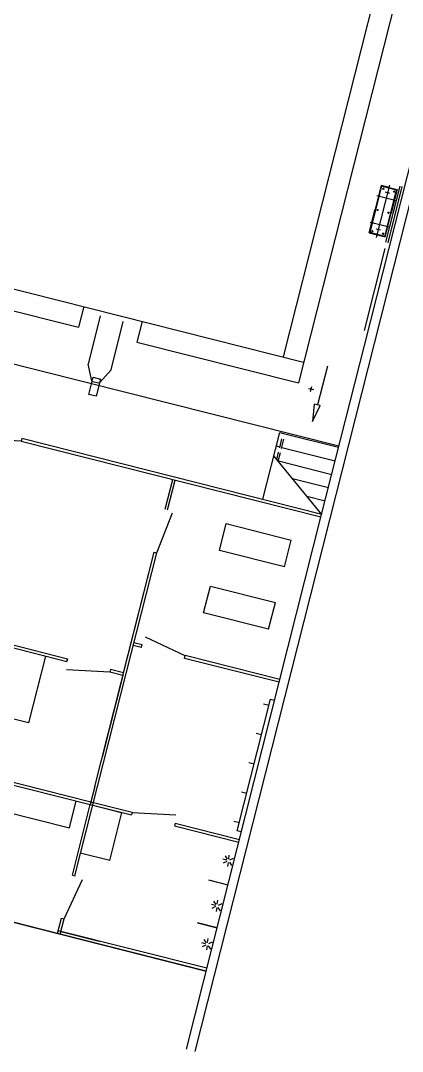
# Model space of a CAD drawing. Header units: metres. Extents: x 267365 to 277461, y 2088854 to 2108025.
# Drawn here: x 273099.8 to 273122.8, y 2095531.6 to 2095593.9 of the extents above; entities that cross this region are included whole.
import ezdxf

# ---------------------------------------------------------------- set-up
doc = ezdxf.new("R2010")
doc.units = ezdxf.units.M
doc.linetypes.add('ACAD_ISO02W100', pattern=[15, 12, -3])
doc.linetypes.add('DASHEDX2', pattern=[38.1, 25.4, -12.7])

msp = doc.modelspace()

# ---------------------------------------------------------------- linework, layer by layer
at = {"color": 30}
for p, q in [((273110.308, 2095531.646), (273162.694, 2095738.896)), ((273110.308, 2095531.646), (273162.694, 2095738.896)), ((273110.308, 2095531.646), (273162.694, 2095738.896)), ((273120.505, 2095574.256), (273151.706, 2095697.69)), ((273120.505, 2095574.256), (273151.706, 2095697.69)), ((273120.505, 2095574.256), (273151.706, 2095697.69)), ((273121.535, 2095583.862), (273120.828, 2095581.062)), ((273121.535, 2095583.862), (273120.828, 2095581.062)), ((273121.535, 2095583.862), (273120.828, 2095581.062)), ((273121.516, 2095583.909), (273121.154, 2095582.476)), ((273121.516, 2095583.909), (273121.154, 2095582.476)), ((273121.516, 2095583.909), (273121.154, 2095582.476)), ((273121.997, 2095583.787), (273121.516, 2095583.909)), ((273121.997, 2095583.787), (273121.516, 2095583.909)), ((273121.997, 2095583.787), (273121.516, 2095583.909)), ((273122.439, 2095583.633), (273121.535, 2095583.862)), ((273122.439, 2095583.633), (273121.535, 2095583.862)), ((273122.439, 2095583.633), (273121.535, 2095583.862)), ((273121.805, 2095580.497), (273122.657, 2095583.866)), ((273121.805, 2095580.497), (273122.657, 2095583.866)), ((273121.805, 2095580.497), (273122.657, 2095583.866)), ((273122.161, 2095583.703), (273121.813, 2095583.791)), ((273122.161, 2095583.703), (273121.813, 2095583.791)), ((273122.161, 2095583.703), (273121.813, 2095583.791)), ((273121.927, 2095580.457), (273122.783, 2095583.843)), ((273121.927, 2095580.457), (273122.783, 2095583.843)), ((273121.927, 2095580.457), (273122.783, 2095583.843)), ((273121.997, 2095583.787), (273122.479, 2095583.666)), ((273121.997, 2095583.787), (273122.479, 2095583.666)), ((273121.997, 2095583.787), (273122.479, 2095583.666)), ((273121.732, 2095580.833), (273122.439, 2095583.633)), ((273121.732, 2095580.833), (273122.439, 2095583.633)), ((273121.732, 2095580.833), (273122.439, 2095583.633)), ((273122.045, 2095583.432), (273121.784, 2095583.498)), ((273122.045, 2095583.432), (273121.784, 2095583.498)), ((273122.045, 2095583.432), (273121.784, 2095583.498)), ((273122.479, 2095583.666), (273122.117, 2095582.233)), ((273122.479, 2095583.666), (273122.117, 2095582.233)), ((273122.479, 2095583.666), (273122.117, 2095582.233)), ((273120.792, 2095581.044), (273121.154, 2095582.476)), ((273120.792, 2095581.044), (273121.154, 2095582.476)), ((273120.792, 2095581.044), (273121.154, 2095582.476)), ((273121.755, 2095580.801), (273122.117, 2095582.233)), ((273121.755, 2095580.801), (273122.117, 2095582.233)), ((273121.755, 2095580.801), (273122.117, 2095582.233)), ((273121.484, 2095581.207), (273121.223, 2095581.273)), ((273121.484, 2095581.207), (273121.223, 2095581.273)), ((273121.484, 2095581.207), (273121.223, 2095581.273)), ((273120.792, 2095581.044), (273121.755, 2095580.801)), ((273120.792, 2095581.044), (273121.755, 2095580.801)), ((273120.792, 2095581.044), (273121.755, 2095580.801)), ((273121.732, 2095580.833), (273120.828, 2095581.062)), ((273121.732, 2095580.833), (273120.828, 2095581.062)), ((273121.732, 2095580.833), (273120.828, 2095581.062)), ((273120.508, 2095575.152), (273121.761, 2095580.11)), ((273120.508, 2095575.152), (273121.761, 2095580.11)), ((273120.508, 2095575.152), (273121.761, 2095580.11)), ((273103.587, 2095576.596), (273103.272, 2095575.351)), ((273103.587, 2095576.596), (273103.272, 2095575.351)), ((273103.587, 2095576.596), (273103.272, 2095575.351)), ((273104.583, 2095576.042), (273103.847, 2095573.131)), ((273104.583, 2095576.042), (273103.847, 2095573.131)), ((273104.583, 2095576.042), (273103.847, 2095573.131)), ((273105.228, 2095572.782), (273105.964, 2095575.693)), ((273105.228, 2095572.782), (273105.964, 2095575.693)), ((273105.228, 2095572.782), (273105.964, 2095575.693)), ((273107.103, 2095575.708), (273106.788, 2095574.462)), ((273107.103, 2095575.708), (273106.788, 2095574.462)), ((273107.103, 2095575.708), (273106.788, 2095574.462)), ((273117.927, 2095564.055), (273120.505, 2095574.256)), ((273117.927, 2095564.055), (273120.505, 2095574.256)), ((273117.927, 2095564.055), (273120.505, 2095574.256)), ((273104.076, 2095572.128), (273103.847, 2095573.131)), ((273104.076, 2095572.128), (273103.847, 2095573.131)), ((273104.076, 2095572.128), (273103.847, 2095573.131)), ((273104.55, 2095572.008), (273105.228, 2095572.782)), ((273104.55, 2095572.008), (273105.228, 2095572.782)), ((273104.55, 2095572.008), (273105.228, 2095572.782)), ((273118.271, 2095573.007), (273117.679, 2095570.663)), ((273118.271, 2095573.007), (273117.679, 2095570.663)), ((273118.271, 2095573.007), (273117.679, 2095570.663)), ((273103.883, 2095571.303), (273104.144, 2095572.335)), ((273103.883, 2095571.303), (273104.144, 2095572.335)), ((273103.883, 2095571.303), (273104.144, 2095572.335)), ((273104.116, 2095572.087), (273104.495, 2095571.991)), ((273104.116, 2095572.087), (273104.495, 2095571.991)), ((273104.116, 2095572.087), (273104.495, 2095571.991)), ((273104.144, 2095572.335), (273104.589, 2095572.223)), ((273104.144, 2095572.335), (273104.589, 2095572.223)), ((273104.144, 2095572.335), (273104.589, 2095572.223)), ((273104.589, 2095572.223), (273104.328, 2095571.191)), ((273104.589, 2095572.223), (273104.328, 2095571.191)), ((273104.589, 2095572.223), (273104.328, 2095571.191)), ((273104.328, 2095571.191), (273103.883, 2095571.303)), ((273104.328, 2095571.191), (273103.883, 2095571.303)), ((273104.328, 2095571.191), (273103.883, 2095571.303)), ((273117.138, 2095571.665), (273117.447, 2095571.587)), ((273117.138, 2095571.665), (273117.447, 2095571.587)), ((273117.138, 2095571.665), (273117.447, 2095571.587)), ((273117.254, 2095571.47), (273117.332, 2095571.779)), ((273117.254, 2095571.47), (273117.332, 2095571.779)), ((273117.254, 2095571.47), (273117.332, 2095571.779)), ((273117.472, 2095570.716), (273117.365, 2095569.665)), ((273117.472, 2095570.716), (273117.365, 2095569.665)), ((273117.365, 2095569.665), (273117.831, 2095570.625)), ((273117.365, 2095569.665), (273117.831, 2095570.625)), ((273117.831, 2095570.625), (273117.472, 2095570.716)), ((273117.831, 2095570.625), (273117.472, 2095570.716)), ((273114.376, 2095564.969), (273115.396, 2095569.004)), ((273114.376, 2095564.969), (273115.396, 2095569.004)), ((273114.376, 2095564.969), (273115.396, 2095569.004)), ((273115.396, 2095569.004), (273115.622, 2095568.947)), ((273115.396, 2095569.004), (273115.622, 2095568.947)), ((273115.396, 2095569.004), (273115.622, 2095568.947)), ((273115.622, 2095568.947), (273118.951, 2095568.106)), ((273115.622, 2095568.947), (273118.951, 2095568.106)), ((273115.622, 2095568.947), (273118.951, 2095568.106)), ((273099.805, 2095568.471), (273097.181, 2095568.617)), ((273099.805, 2095568.471), (273097.181, 2095568.617)), ((273099.805, 2095568.471), (273097.181, 2095568.617)), ((273099.844, 2095568.628), (273099.803, 2095568.466)), ((273099.844, 2095568.628), (273099.803, 2095568.466)), ((273099.844, 2095568.628), (273099.803, 2095568.466)), ((273117.887, 2095563.895), (273099.808, 2095568.465)), ((273117.887, 2095563.895), (273099.808, 2095568.465)), ((273117.887, 2095563.895), (273099.808, 2095568.465)), ((273117.928, 2095564.057), (273099.846, 2095568.633)), ((273117.928, 2095564.057), (273099.846, 2095568.633)), ((273117.928, 2095564.057), (273099.846, 2095568.633)), ((273115.19, 2095568.188), (273115.415, 2095568.131)), ((273115.19, 2095568.188), (273115.415, 2095568.131)), ((273115.19, 2095568.188), (273115.415, 2095568.131)), ((273117.931, 2095564.053), (273115.042, 2095567.601)), ((273117.931, 2095564.053), (273115.042, 2095567.601)), ((273117.931, 2095564.053), (273115.042, 2095567.601)), ((273115.526, 2095568.103), (273118.744, 2095567.289)), ((273115.526, 2095568.103), (273118.744, 2095567.289)), ((273115.526, 2095568.103), (273118.744, 2095567.289)), ((273115.318, 2095567.287), (273118.538, 2095566.473)), ((273115.318, 2095567.287), (273118.538, 2095566.473)), ((273115.318, 2095567.287), (273118.538, 2095566.473)), ((273108.498, 2095564.367), (273108.95, 2095566.154)), ((273108.498, 2095564.367), (273108.95, 2095566.154)), ((273108.498, 2095564.367), (273108.95, 2095566.154)), ((273108.642, 2095564.337), (273109.092, 2095566.118)), ((273108.642, 2095564.337), (273109.092, 2095566.118)), ((273108.642, 2095564.337), (273109.092, 2095566.118)), ((273116.166, 2095566.22), (273118.336, 2095565.672)), ((273116.166, 2095566.22), (273118.336, 2095565.672)), ((273116.166, 2095566.22), (273118.336, 2095565.672)), ((273117.04, 2095565.148), (273118.133, 2095564.871)), ((273117.04, 2095565.148), (273118.133, 2095564.871)), ((273117.04, 2095565.148), (273118.133, 2095564.871)), ((273107.984, 2095561.733), (273108.941, 2095564.152)), ((273107.984, 2095561.733), (273108.941, 2095564.152)), ((273107.984, 2095561.733), (273108.941, 2095564.152)), ((273109.769, 2095531.782), (273117.927, 2095564.055)), ((273109.769, 2095531.782), (273117.927, 2095564.055)), ((273109.769, 2095531.782), (273117.927, 2095564.055)), ((273111.76, 2095561.876), (273112.17, 2095563.498)), ((273111.76, 2095561.876), (273112.17, 2095563.498)), ((273111.76, 2095561.876), (273112.17, 2095563.498)), ((273112.17, 2095563.498), (273116.087, 2095562.508)), ((273112.17, 2095563.498), (273116.087, 2095562.508)), ((273112.17, 2095563.498), (273116.087, 2095562.508)), ((273115.677, 2095560.886), (273116.087, 2095562.508)), ((273115.677, 2095560.886), (273116.087, 2095562.508)), ((273115.677, 2095560.886), (273116.087, 2095562.508)), ((273104.248, 2095547.636), (273107.822, 2095561.774)), ((273104.248, 2095547.636), (273107.822, 2095561.774)), ((273104.248, 2095547.636), (273107.822, 2095561.774)), ((273105.941, 2095554.331), (273107.822, 2095561.774)), ((273105.941, 2095554.331), (273107.822, 2095561.774)), ((273105.941, 2095554.331), (273107.822, 2095561.774)), ((273106.144, 2095554.452), (273107.984, 2095561.733)), ((273106.144, 2095554.452), (273107.984, 2095561.733)), ((273106.144, 2095554.452), (273107.984, 2095561.733)), ((273107.102, 2095558.927), (273107.822, 2095561.774)), ((273107.102, 2095558.927), (273107.822, 2095561.774)), ((273107.102, 2095558.927), (273107.822, 2095561.774)), ((273107.822, 2095561.774), (273107.984, 2095561.733)), ((273107.822, 2095561.774), (273107.984, 2095561.733)), ((273107.822, 2095561.774), (273107.984, 2095561.733)), ((273115.677, 2095560.886), (273111.76, 2095561.876)), ((273115.677, 2095560.886), (273111.76, 2095561.876)), ((273115.677, 2095560.886), (273111.76, 2095561.876)), ((273110.809, 2095558.112), (273111.219, 2095559.734)), ((273110.809, 2095558.112), (273111.219, 2095559.734)), ((273110.809, 2095558.112), (273111.219, 2095559.734)), ((273111.219, 2095559.734), (273115.136, 2095558.744)), ((273111.219, 2095559.734), (273115.136, 2095558.744)), ((273111.219, 2095559.734), (273115.136, 2095558.744)), ((273114.726, 2095557.122), (273115.136, 2095558.744)), ((273114.726, 2095557.122), (273115.136, 2095558.744)), ((273114.726, 2095557.122), (273115.136, 2095558.744)), ((273114.726, 2095557.122), (273110.809, 2095558.112)), ((273114.726, 2095557.122), (273110.809, 2095558.112)), ((273114.726, 2095557.122), (273110.809, 2095558.112)), ((273109.689, 2095555.525), (273107.312, 2095556.644)), ((273109.689, 2095555.525), (273107.312, 2095556.644)), ((273109.689, 2095555.525), (273107.312, 2095556.644)), ((273098.966, 2095556.094), (273102.569, 2095555.183)), ((273098.966, 2095556.094), (273102.569, 2095555.183)), ((273098.966, 2095556.094), (273102.569, 2095555.183)), ((273099.007, 2095556.256), (273102.61, 2095555.346)), ((273099.007, 2095556.256), (273102.61, 2095555.346)), ((273099.007, 2095556.256), (273102.61, 2095555.346)), ((273107.055, 2095556.025), (273106.572, 2095556.147)), ((273107.055, 2095556.025), (273106.572, 2095556.147)), ((273107.055, 2095556.025), (273106.572, 2095556.147)), ((273107.055, 2095556.025), (273106.572, 2095556.147)), ((273107.055, 2095556.025), (273106.572, 2095556.147)), ((273107.055, 2095556.025), (273106.572, 2095556.147)), ((273107.096, 2095556.187), (273106.613, 2095556.309)), ((273107.096, 2095556.187), (273106.613, 2095556.309)), ((273107.096, 2095556.187), (273106.613, 2095556.309)), ((273107.096, 2095556.187), (273106.613, 2095556.309)), ((273107.096, 2095556.187), (273106.613, 2095556.309)), ((273107.096, 2095556.187), (273106.613, 2095556.309)), ((273107.055, 2095556.025), (273107.096, 2095556.187)), ((273107.055, 2095556.025), (273107.096, 2095556.187)), ((273107.055, 2095556.025), (273107.096, 2095556.187)), ((273101.277, 2095555.51), (273100.256, 2095551.471)), ((273101.277, 2095555.51), (273100.256, 2095551.471)), ((273101.277, 2095555.51), (273100.256, 2095551.471)), ((273102.61, 2095555.346), (273102.569, 2095555.183)), ((273102.569, 2095555.183), (273102.61, 2095555.346)), ((273102.61, 2095555.346), (273102.569, 2095555.183)), ((273102.569, 2095555.183), (273102.61, 2095555.346)), ((273102.61, 2095555.346), (273102.569, 2095555.183)), ((273102.569, 2095555.183), (273102.61, 2095555.346)), ((273109.65, 2095555.369), (273109.691, 2095555.531)), ((273109.65, 2095555.369), (273109.691, 2095555.531)), ((273109.65, 2095555.369), (273109.691, 2095555.531)), ((273115.366, 2095553.924), (273109.65, 2095555.369)), ((273115.366, 2095553.924), (273109.65, 2095555.369)), ((273115.366, 2095553.924), (273109.65, 2095555.369)), ((273115.407, 2095554.086), (273109.691, 2095555.531)), ((273115.407, 2095554.086), (273109.691, 2095555.531)), ((273115.407, 2095554.086), (273109.691, 2095555.531)), ((273105.166, 2095554.533), (273102.542, 2095554.678)), ((273105.166, 2095554.533), (273102.542, 2095554.678)), ((273105.166, 2095554.533), (273102.542, 2095554.678)), ((273103.055, 2095542.235), (273106.144, 2095554.452)), ((273103.055, 2095542.235), (273106.144, 2095554.452)), ((273103.055, 2095542.235), (273106.144, 2095554.452)), ((273105.205, 2095554.69), (273105.164, 2095554.528)), ((273105.205, 2095554.69), (273105.164, 2095554.528)), ((273105.205, 2095554.69), (273105.164, 2095554.528)), ((273105.941, 2095554.331), (273105.164, 2095554.528)), ((273105.941, 2095554.331), (273105.164, 2095554.528)), ((273105.941, 2095554.331), (273105.164, 2095554.528)), ((273105.982, 2095554.493), (273105.205, 2095554.69)), ((273105.982, 2095554.493), (273105.205, 2095554.69)), ((273105.982, 2095554.493), (273105.205, 2095554.69)), ((273105.941, 2095554.331), (273104.696, 2095549.407)), ((273105.941, 2095554.331), (273104.696, 2095549.407)), ((273105.941, 2095554.331), (273104.696, 2095549.407)), ((273100.256, 2095551.471), (273098.108, 2095552.014)), ((273100.256, 2095551.471), (273098.108, 2095552.014)), ((273100.256, 2095551.471), (273098.108, 2095552.014)), ((273097.158, 2095548.268), (273103.973, 2095546.546)), ((273097.158, 2095548.268), (273103.973, 2095546.546)), ((273097.158, 2095548.268), (273103.973, 2095546.546)), ((273097.199, 2095548.431), (273104.014, 2095546.708)), ((273097.199, 2095548.431), (273104.014, 2095546.708)), ((273097.199, 2095548.431), (273104.014, 2095546.708)), ((273104.248, 2095547.636), (273103.973, 2095546.546)), ((273104.248, 2095547.636), (273103.973, 2095546.546)), ((273104.248, 2095547.636), (273103.973, 2095546.546)), ((273102.717, 2095545.13), (273103.128, 2095546.759)), ((273102.717, 2095545.13), (273103.128, 2095546.759)), ((273102.717, 2095545.13), (273103.128, 2095546.759)), ((273102.899, 2095542.274), (273103.973, 2095546.546)), ((273102.899, 2095542.274), (273103.973, 2095546.546)), ((273102.899, 2095542.274), (273103.973, 2095546.546)), ((273103.973, 2095546.546), (273106.466, 2095545.916)), ((273103.973, 2095546.546), (273105.918, 2095546.054)), ((273103.973, 2095546.546), (273106.466, 2095545.916)), ((273103.973, 2095546.546), (273105.918, 2095546.054)), ((273103.973, 2095546.546), (273106.466, 2095545.916)), ((273103.973, 2095546.546), (273105.918, 2095546.054)), ((273104.014, 2095546.708), (273106.507, 2095546.078)), ((273104.014, 2095546.708), (273106.507, 2095546.078)), ((273104.014, 2095546.708), (273106.507, 2095546.078)), ((273098.66, 2095546.155), (273102.717, 2095545.13)), ((273098.66, 2095546.155), (273102.717, 2095545.13)), ((273098.66, 2095546.155), (273102.717, 2095545.13)), ((273105.155, 2095543.159), (273105.888, 2095546.062)), ((273105.155, 2095543.159), (273105.888, 2095546.062)), ((273105.155, 2095543.159), (273105.888, 2095546.062)), ((273106.507, 2095546.078), (273106.466, 2095545.916)), ((273106.507, 2095546.078), (273106.466, 2095545.916)), ((273106.507, 2095546.078), (273106.466, 2095545.916)), ((273106.505, 2095546.073), (273109.129, 2095545.927)), ((273106.505, 2095546.073), (273109.129, 2095545.927)), ((273106.505, 2095546.073), (273109.129, 2095545.927)), ((273109.102, 2095545.422), (273109.061, 2095545.26)), ((273109.102, 2095545.422), (273109.061, 2095545.26)), ((273109.102, 2095545.422), (273109.061, 2095545.26)), ((273109.061, 2095545.26), (273112.929, 2095544.282)), ((273109.061, 2095545.26), (273112.929, 2095544.282)), ((273109.061, 2095545.26), (273112.929, 2095544.282)), ((273109.102, 2095545.422), (273112.97, 2095544.444)), ((273109.102, 2095545.422), (273112.97, 2095544.444)), ((273109.102, 2095545.422), (273112.97, 2095544.444)), ((273105.155, 2095543.159), (273103.372, 2095543.609)), ((273105.155, 2095543.159), (273103.372, 2095543.609)), ((273105.155, 2095543.159), (273103.372, 2095543.609)), ((273112.252, 2095543.243), (273112.121, 2095543.448)), ((273112.252, 2095543.243), (273112.121, 2095543.448)), ((273112.252, 2095543.243), (273112.121, 2095543.448)), ((273112.321, 2095543.257), (273112.355, 2095543.499)), ((273112.321, 2095543.257), (273112.355, 2095543.499)), ((273112.321, 2095543.257), (273112.355, 2095543.499)), ((273112.397, 2095543.202), (273112.616, 2095543.31)), ((273112.397, 2095543.202), (273112.616, 2095543.31)), ((273112.397, 2095543.202), (273112.616, 2095543.31)), ((273112.207, 2095543.182), (273111.971, 2095543.241)), ((273112.207, 2095543.182), (273111.971, 2095543.241)), ((273112.207, 2095543.182), (273111.971, 2095543.241)), ((273112.215, 2095543.111), (273111.996, 2095543.003)), ((273112.215, 2095543.111), (273111.996, 2095543.003)), ((273112.215, 2095543.111), (273111.996, 2095543.003)), ((273112.292, 2095543.056), (273112.257, 2095542.814)), ((273112.292, 2095543.056), (273112.257, 2095542.814)), ((273112.292, 2095543.056), (273112.257, 2095542.814)), ((273112.361, 2095543.071), (273112.492, 2095542.865)), ((273112.361, 2095543.071), (273112.492, 2095542.865)), ((273112.361, 2095543.071), (273112.492, 2095542.865)), ((273102.394, 2095539.641), (273103.513, 2095542.018)), ((273102.394, 2095539.641), (273103.513, 2095542.018)), ((273102.394, 2095539.641), (273103.513, 2095542.018)), ((273102.899, 2095542.274), (273103.061, 2095542.233)), ((273102.899, 2095542.274), (273103.061, 2095542.233)), ((273102.899, 2095542.274), (273103.061, 2095542.233)), ((273111.103, 2095542.004), (273112.278, 2095541.707)), ((273111.103, 2095542.004), (273112.278, 2095541.707)), ((273111.103, 2095542.004), (273112.278, 2095541.707)), ((273093.145, 2095541), (273110.961, 2095536.497)), ((273093.145, 2095541), (273110.961, 2095536.497)), ((273093.145, 2095541), (273110.961, 2095536.497)), ((273111.63, 2095540.527), (273111.665, 2095540.769)), ((273111.63, 2095540.527), (273111.665, 2095540.769)), ((273111.63, 2095540.527), (273111.665, 2095540.769)), ((273102.005, 2095538.761), (273095.193, 2095540.483)), ((273102.005, 2095538.761), (273095.193, 2095540.483)), ((273102.005, 2095538.761), (273095.193, 2095540.483)), ((273111.517, 2095540.451), (273111.281, 2095540.511)), ((273111.517, 2095540.451), (273111.281, 2095540.511)), ((273111.517, 2095540.451), (273111.281, 2095540.511)), ((273111.525, 2095540.381), (273111.306, 2095540.273)), ((273111.525, 2095540.381), (273111.306, 2095540.273)), ((273111.525, 2095540.381), (273111.306, 2095540.273)), ((273111.561, 2095540.512), (273111.431, 2095540.718)), ((273111.561, 2095540.512), (273111.431, 2095540.718)), ((273111.561, 2095540.512), (273111.431, 2095540.718)), ((273111.602, 2095540.325), (273111.567, 2095540.084)), ((273111.602, 2095540.325), (273111.567, 2095540.084)), ((273111.602, 2095540.325), (273111.567, 2095540.084)), ((273111.671, 2095540.34), (273111.801, 2095540.134)), ((273111.671, 2095540.34), (273111.801, 2095540.134)), ((273111.671, 2095540.34), (273111.801, 2095540.134)), ((273111.707, 2095540.472), (273111.926, 2095540.58)), ((273111.707, 2095540.472), (273111.926, 2095540.58)), ((273111.707, 2095540.472), (273111.926, 2095540.58)), ((273102.005, 2095538.761), (273102.237, 2095539.68)), ((273102.005, 2095538.761), (273102.237, 2095539.68)), ((273102.005, 2095538.761), (273102.237, 2095539.68)), ((273102.167, 2095538.72), (273102.399, 2095539.639)), ((273102.167, 2095538.72), (273102.399, 2095539.639)), ((273102.167, 2095538.72), (273102.399, 2095539.639)), ((273102.237, 2095539.68), (273102.399, 2095539.639)), ((273102.237, 2095539.68), (273102.399, 2095539.639)), ((273102.237, 2095539.68), (273102.399, 2095539.639)), ((273111.002, 2095536.659), (273102.046, 2095538.923)), ((273111.002, 2095536.659), (273102.046, 2095538.923)), ((273111.002, 2095536.659), (273102.046, 2095538.923)), ((273111.622, 2095539.112), (273110.447, 2095539.409)), ((273110.447, 2095539.409), (273111.622, 2095539.112)), ((273111.622, 2095539.112), (273110.447, 2095539.409)), ((273110.447, 2095539.409), (273111.622, 2095539.112)), ((273111.622, 2095539.112), (273110.447, 2095539.409)), ((273110.447, 2095539.409), (273111.622, 2095539.112)), ((273110.961, 2095536.497), (273102.005, 2095538.761)), ((273110.961, 2095536.497), (273102.005, 2095538.761)), ((273110.961, 2095536.497), (273102.005, 2095538.761)), ((273110.976, 2095538.195), (273110.845, 2095538.401)), ((273110.976, 2095538.195), (273110.845, 2095538.401)), ((273110.976, 2095538.195), (273110.845, 2095538.401)), ((273111.045, 2095538.21), (273111.079, 2095538.451)), ((273111.045, 2095538.21), (273111.079, 2095538.451)), ((273111.045, 2095538.21), (273111.079, 2095538.451)), ((273110.931, 2095538.134), (273110.695, 2095538.194)), ((273110.931, 2095538.134), (273110.695, 2095538.194)), ((273110.931, 2095538.134), (273110.695, 2095538.194)), ((273110.939, 2095538.064), (273110.72, 2095537.955)), ((273110.939, 2095538.064), (273110.72, 2095537.955)), ((273110.939, 2095538.064), (273110.72, 2095537.955)), ((273111.016, 2095538.008), (273110.981, 2095537.767)), ((273111.016, 2095538.008), (273110.981, 2095537.767)), ((273111.016, 2095538.008), (273110.981, 2095537.767)), ((273111.085, 2095538.023), (273111.216, 2095537.817)), ((273111.085, 2095538.023), (273111.216, 2095537.817)), ((273111.085, 2095538.023), (273111.216, 2095537.817)), ((273111.122, 2095538.154), (273111.34, 2095538.262)), ((273111.122, 2095538.154), (273111.34, 2095538.262)), ((273111.122, 2095538.154), (273111.34, 2095538.262))]:
    msp.add_line(p, q, dxfattribs=at)
at = {"color": 30, "ltscale": 100}
for p, q in [((273139.287, 2095662.04), (273116.528, 2095572)), ((273139.287, 2095662.04), (273116.528, 2095572)), ((273139.287, 2095662.04), (273116.528, 2095572)), ((273137.726, 2095661.109), (273115.597, 2095573.561)), ((273137.726, 2095661.109), (273115.597, 2095573.561)), ((273137.726, 2095661.109), (273115.597, 2095573.561)), ((273068.798, 2095585.39), (273116.842, 2095573.246)), ((273068.798, 2095585.39), (273116.842, 2095573.246)), ((273068.798, 2095585.39), (273116.842, 2095573.246)), ((273081.738, 2095580.794), (273103.272, 2095575.351)), ((273081.738, 2095580.794), (273103.272, 2095575.351)), ((273081.738, 2095580.794), (273103.272, 2095575.351)), ((273106.788, 2095574.462), (273116.528, 2095572)), ((273106.788, 2095574.462), (273116.528, 2095572)), ((273106.788, 2095574.462), (273116.528, 2095572))]:
    msp.add_line(p, q, dxfattribs=at)
at = {"color": 30, "linetype": 'DASHEDX2'}
for p, q in [((273121.234, 2095580.766), (273122.033, 2095583.93)), ((273121.234, 2095580.766), (273122.033, 2095583.93)), ((273121.234, 2095580.766), (273122.033, 2095583.93)), ((273121.577, 2095583.718), (273121.69, 2095583.689)), ((273121.577, 2095583.718), (273121.69, 2095583.689)), ((273121.577, 2095583.718), (273121.69, 2095583.689)), ((273121.649, 2095583.762), (273121.619, 2095583.649)), ((273121.649, 2095583.762), (273121.619, 2095583.649)), ((273121.649, 2095583.762), (273121.619, 2095583.649)), ((273121.256, 2095583.302), (273122.435, 2095583.004)), ((273121.256, 2095583.302), (273122.435, 2095583.004)), ((273121.256, 2095583.302), (273122.435, 2095583.004)), ((273122.347, 2095583.519), (273122.233, 2095583.549)), ((273122.347, 2095583.519), (273122.233, 2095583.549)), ((273122.347, 2095583.519), (273122.233, 2095583.549)), ((273122.305, 2095583.592), (273122.276, 2095583.479)), ((273122.305, 2095583.592), (273122.276, 2095583.479)), ((273122.305, 2095583.592), (273122.276, 2095583.479)), ((273121.248, 2095582.445), (273121.361, 2095582.416)), ((273121.248, 2095582.445), (273121.361, 2095582.416)), ((273121.248, 2095582.445), (273121.361, 2095582.416)), ((273121.29, 2095582.372), (273121.319, 2095582.485)), ((273121.29, 2095582.372), (273121.319, 2095582.485)), ((273121.29, 2095582.372), (273121.319, 2095582.485)), ((273122.019, 2095582.25), (273121.905, 2095582.279)), ((273122.019, 2095582.25), (273121.905, 2095582.279)), ((273122.019, 2095582.25), (273121.905, 2095582.279)), ((273121.947, 2095582.206), (273121.976, 2095582.319)), ((273121.947, 2095582.206), (273121.976, 2095582.319)), ((273121.947, 2095582.206), (273121.976, 2095582.319)), ((273120.851, 2095581.701), (273122.013, 2095581.407)), ((273120.851, 2095581.701), (273122.013, 2095581.407)), ((273120.851, 2095581.701), (273122.013, 2095581.407)), ((273120.968, 2095581.097), (273120.996, 2095581.21)), ((273120.968, 2095581.097), (273120.996, 2095581.21)), ((273120.968, 2095581.097), (273120.996, 2095581.21)), ((273120.926, 2095581.17), (273121.039, 2095581.141)), ((273120.926, 2095581.17), (273121.039, 2095581.141)), ((273120.926, 2095581.17), (273121.039, 2095581.141)), ((273121.697, 2095580.975), (273121.583, 2095581.004)), ((273121.697, 2095580.975), (273121.583, 2095581.004)), ((273121.697, 2095580.975), (273121.583, 2095581.004)), ((273121.625, 2095580.931), (273121.654, 2095581.044)), ((273121.625, 2095580.931), (273121.654, 2095581.044)), ((273121.625, 2095580.931), (273121.654, 2095581.044))]:
    msp.add_line(p, q, dxfattribs=at)
at = {"color": 30, "linetype": 'ByBlock'}
msp.add_line((273121.755, 2095580.801), (273122.479, 2095583.666), dxfattribs=at)
msp.add_line((273121.755, 2095580.801), (273122.479, 2095583.666), dxfattribs=at)
msp.add_line((273121.755, 2095580.801), (273122.479, 2095583.666), dxfattribs=at)
at = {"color": 30, "linetype": 'ACAD_ISO02W100', "ltscale": 60}
msp.add_line((273118.966, 2095568.166), (273064.515, 2095581.929), dxfattribs=at)
msp.add_line((273118.966, 2095568.166), (273064.515, 2095581.929), dxfattribs=at)
msp.add_line((273118.966, 2095568.166), (273064.515, 2095581.929), dxfattribs=at)
at = {"color": 30, "linetype": 'Continuous'}
for p, q in [((273115.397, 2095568.071), (273115.536, 2095568.621)), ((273115.397, 2095568.071), (273115.536, 2095568.621)), ((273115.397, 2095568.071), (273115.536, 2095568.621)), ((273115.397, 2095568.071), (273115.536, 2095568.621)), ((273115.397, 2095568.071), (273115.536, 2095568.621)), ((273115.397, 2095568.071), (273115.536, 2095568.621)), ((273115.508, 2095568.043), (273115.648, 2095568.595)), ((273115.508, 2095568.043), (273115.648, 2095568.595)), ((273115.508, 2095568.043), (273115.648, 2095568.595)), ((273115.508, 2095568.043), (273115.648, 2095568.595)), ((273115.508, 2095568.043), (273115.648, 2095568.595)), ((273115.508, 2095568.043), (273115.648, 2095568.595)), ((273115.223, 2095567.378), (273115.333, 2095567.813)), ((273115.223, 2095567.378), (273115.333, 2095567.813)), ((273115.223, 2095567.378), (273115.333, 2095567.813)), ((273115.223, 2095567.378), (273115.333, 2095567.813)), ((273115.223, 2095567.378), (273115.333, 2095567.813)), ((273115.223, 2095567.378), (273115.333, 2095567.813)), ((273115.313, 2095567.267), (273115.444, 2095567.787)), ((273115.313, 2095567.267), (273115.444, 2095567.787)), ((273115.313, 2095567.267), (273115.444, 2095567.787)), ((273115.313, 2095567.267), (273115.444, 2095567.787)), ((273115.313, 2095567.267), (273115.444, 2095567.787)), ((273115.313, 2095567.267), (273115.444, 2095567.787))]:
    msp.add_line(p, q, dxfattribs=at)
at = {"color": 30, "linetype": 'ByBlock', "ltscale": 15}
for p, q in [((273112.84, 2095544.953), (273114.852, 2095552.914)), ((273112.84, 2095544.953), (273114.852, 2095552.914)), ((273112.84, 2095544.953), (273114.852, 2095552.914)), ((273114.753, 2095552.524), (273114.429, 2095552.606)), ((273114.753, 2095552.524), (273114.429, 2095552.606)), ((273114.753, 2095552.524), (273114.429, 2095552.606)), ((273114.753, 2095552.524), (273114.429, 2095552.606)), ((273114.753, 2095552.524), (273114.429, 2095552.606)), ((273114.753, 2095552.524), (273114.429, 2095552.606)), ((273114.852, 2095552.914), (273115.095, 2095552.853)), ((273114.852, 2095552.914), (273115.095, 2095552.853)), ((273114.852, 2095552.914), (273115.095, 2095552.853)), ((273114.306, 2095550.754), (273113.982, 2095550.836)), ((273114.306, 2095550.754), (273113.982, 2095550.836)), ((273114.306, 2095550.754), (273113.982, 2095550.836)), ((273114.306, 2095550.754), (273113.982, 2095550.836)), ((273114.306, 2095550.754), (273113.982, 2095550.836)), ((273114.306, 2095550.754), (273113.982, 2095550.836)), ((273113.859, 2095548.983), (273113.534, 2095549.065)), ((273113.859, 2095548.983), (273113.534, 2095549.065)), ((273113.859, 2095548.983), (273113.534, 2095549.065)), ((273113.859, 2095548.983), (273113.534, 2095549.065)), ((273113.859, 2095548.983), (273113.534, 2095549.065)), ((273113.859, 2095548.983), (273113.534, 2095549.065)), ((273113.411, 2095547.213), (273113.087, 2095547.295)), ((273113.411, 2095547.213), (273113.087, 2095547.295)), ((273113.411, 2095547.213), (273113.087, 2095547.295)), ((273113.411, 2095547.213), (273113.087, 2095547.295)), ((273113.411, 2095547.213), (273113.087, 2095547.295)), ((273113.411, 2095547.213), (273113.087, 2095547.295)), ((273112.964, 2095545.443), (273112.639, 2095545.525)), ((273112.964, 2095545.443), (273112.639, 2095545.525)), ((273112.964, 2095545.443), (273112.639, 2095545.525)), ((273113.083, 2095544.891), (273112.84, 2095544.953)), ((273113.083, 2095544.891), (273112.84, 2095544.953)), ((273113.083, 2095544.891), (273112.84, 2095544.953)), ((273102.208, 2095538.882), (273104.518, 2095538.298)), ((273102.208, 2095538.882), (273104.518, 2095538.298)), ((273102.208, 2095538.882), (273104.518, 2095538.298))]:
    msp.add_line(p, q, dxfattribs=at)

doc.saveas('drawing.dxf')
